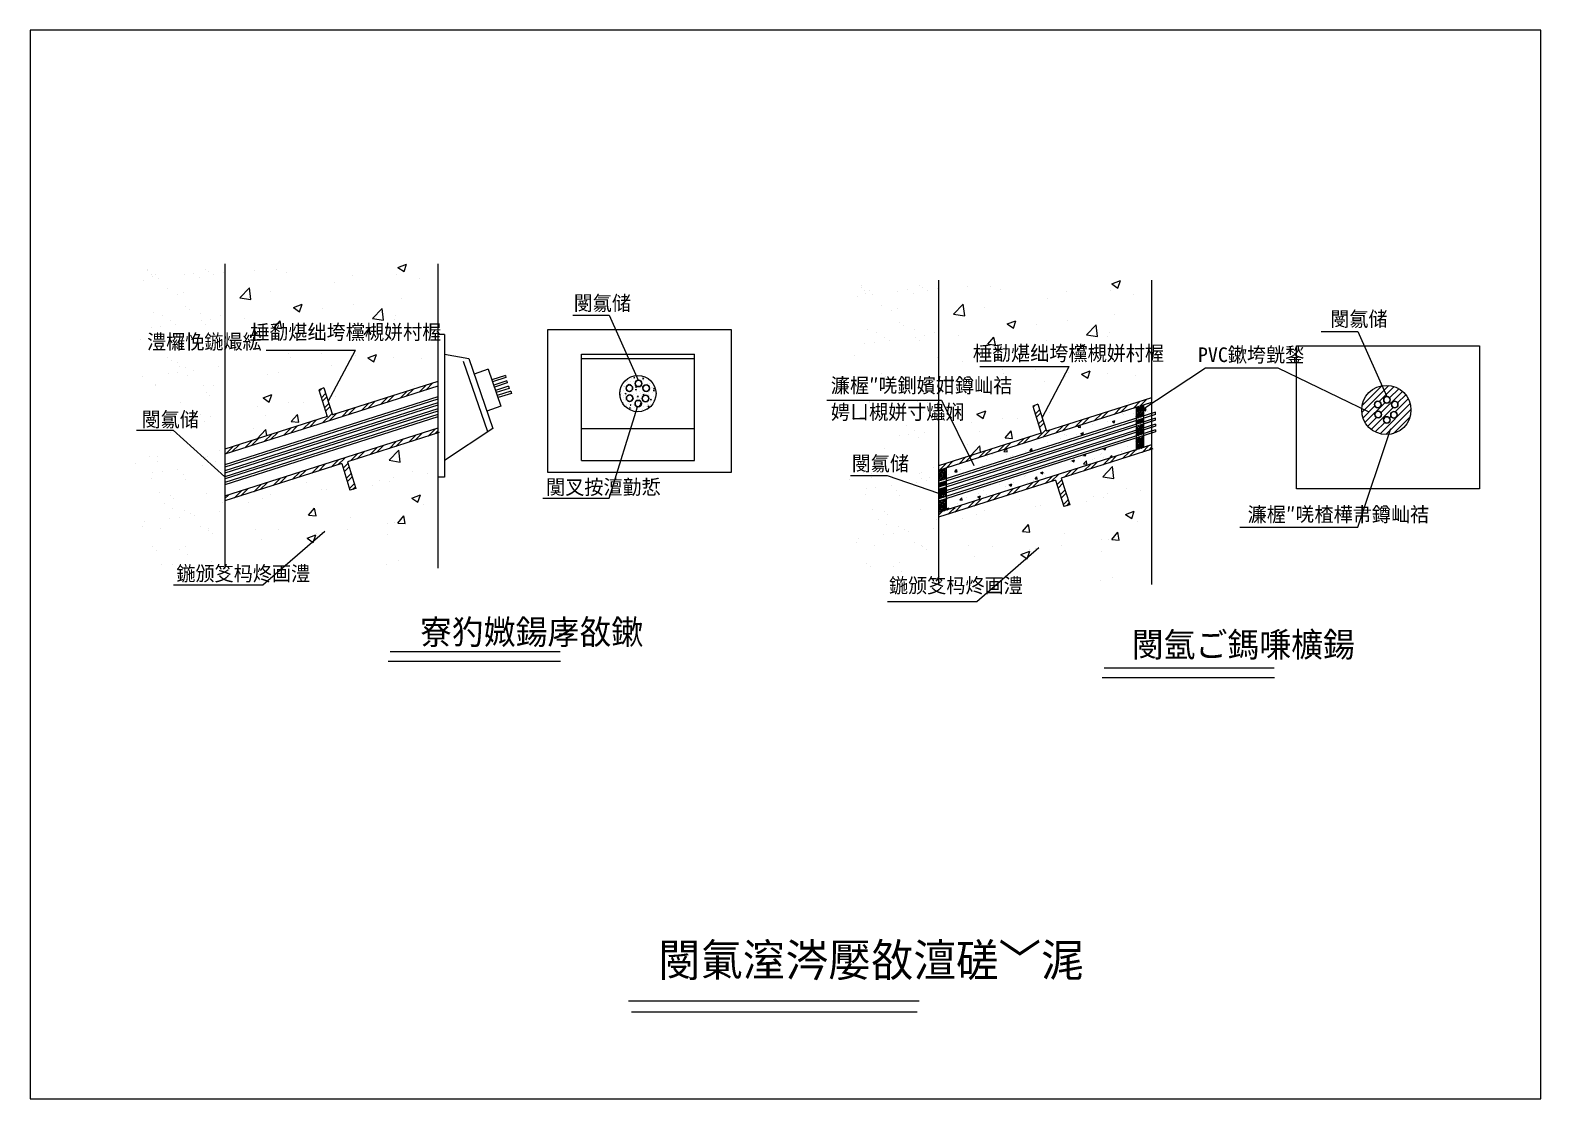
# Model space of a CAD drawing. Header units: metres. Extents: x 0 to 297, y 0 to 210.
import ezdxf

# ---------------------------------------------------------------- set-up
doc = ezdxf.new("R2010")
doc.units = ezdxf.units.M
doc.layers.add(' ', color=7, linetype='Continuous')

msp = doc.modelspace()

# ---------------------------------------------------------------- linework, layer by layer
at = {"layer": ' '}
for p, q in [((38.25, 164.11), (38.25, 104.28)), ((80.13, 164.11), (80.13, 104.28)), ((178.61, 160.89), (178.61, 101.06)), ((220.48, 160.89), (220.48, 101.06)), ((106.66, 153.97), (113.85, 153.97)), ((113.85, 153.97), (119.54, 141.22)), ((81.45, 150.19), (80.13, 150.19)), ((81.45, 150.19), (81.45, 122.17)), ((101.78, 151.2), (137.8, 151.2)), ((101.78, 123.11), (101.78, 151.2)), ((137.8, 151.2), (137.8, 123.11)), ((253.82, 150.76), (261.02, 150.76)), ((261.02, 150.76), (266.71, 138.01)), ((46.37, 147.15), (63.94, 147.15)), ((58.6, 137.05), (63.94, 147.15)), ((81.45, 146.34), (86.22, 145.49)), ((108.36, 125.42), (108.36, 146.34)), ((108.36, 146.34), (130.64, 146.34)), ((130.64, 125.42), (130.64, 146.34)), ((248.95, 119.89), (248.95, 147.98)), ((248.95, 147.98), (284.96, 147.98)), ((284.96, 147.98), (284.96, 119.89)), ((85.14, 144.96), (89.88, 131.16)), ((86.22, 145.49), (90.95, 131.7)), ((90.07, 143.36), (87.28, 142.4)), ((90.07, 143.36), (92.56, 136.1)), ((108.36, 145.49), (130.64, 145.49)), ((186.73, 143.93), (204.29, 143.93)), ((198.95, 133.83), (204.29, 143.93)), ((218.16, 135.11), (231.05, 143.64)), ((231.05, 143.64), (245.28, 143.64)), ((245.28, 143.64), (263.22, 135)), ((80.13, 140.07), (38.25, 126.71)), ((57.75, 139.7), (56.76, 139.34)), ((57.75, 139.7), (59.44, 134.4)), ((80.13, 140.99), (59.44, 134.4)), ((93.44, 142.17), (90.77, 141.32)), ((93.52, 141.75), (90.91, 140.92)), ((93.71, 141.1), (91.13, 140.27)), ((93.79, 140.68), (91.26, 139.88)), ((94.07, 140.03), (91.49, 139.21)), ((94.15, 139.61), (91.63, 138.81)), ((93.44, 142.17), (93.52, 141.75)), ((93.71, 141.1), (93.79, 140.68)), ((94.07, 140.03), (94.15, 139.61)), ((80.13, 137.93), (38.25, 124.57)), ((80.13, 137.48), (38.25, 124.13)), ((80.13, 136.77), (38.25, 123.41)), ((56.76, 139.34), (58.39, 134.06)), ((94.51, 139.04), (91.84, 138.19)), ((94.6, 138.63), (91.98, 137.79)), ((94.51, 139.04), (94.6, 138.63)), ((156.62, 137.29), (179.18, 137.29)), ((220.48, 136.85), (178.61, 123.49)), ((179.18, 137.29), (185.52, 124.47)), ((220.48, 137.78), (199.79, 131.18)), ((80.13, 136.33), (38.25, 122.97)), ((80.13, 134.46), (38.25, 121.1)), ((58.39, 134.06), (38.25, 127.64)), ((80.13, 134.02), (38.25, 120.66)), ((80.13, 135.58), (38.26, 122.23)), ((80.13, 135.14), (38.34, 121.81)), ((92.56, 136.1), (89.77, 135.14)), ((113.85, 118.02), (119.37, 136.01)), ((221.25, 134.95), (178.61, 121.35)), ((221.25, 134.51), (178.61, 120.91)), ((221.25, 133.79), (178.61, 120.19)), ((198.1, 136.48), (197.11, 136.13)), ((197.11, 136.13), (198.74, 130.84)), ((198.1, 136.48), (199.79, 131.18)), ((217.43, 134.72), (218.9, 136.19)), ((217.43, 135.07), (218.47, 136.11)), ((217.43, 135.41), (217.97, 135.95)), ((217.43, 134.37), (218.9, 135.84)), ((217.43, 135.76), (217.46, 135.79)), ((217.43, 135.76), (217.46, 127.49)), ((217.43, 134.03), (218.9, 135.5)), ((217.45, 135.44), (217.43, 135.46)), ((217.43, 133.68), (218.9, 135.15)), ((217.63, 134.92), (217.43, 135.12)), ((217.8, 134.4), (217.43, 134.77)), ((217.45, 134.05), (217.43, 134.08)), ((217.5, 133.66), (217.43, 133.73)), ((217.97, 135.26), (217.54, 135.7)), ((217.97, 133.88), (217.54, 134.31)), ((217.8, 135.78), (217.71, 135.87)), ((218.15, 134.75), (217.71, 135.18)), ((217.76, 133.74), (217.71, 133.79)), ((217.87, 133.78), (218.9, 134.81)), ((218.32, 134.23), (217.89, 134.66)), ((218.32, 135.61), (217.98, 135.95)), ((218.49, 135.09), (218.06, 135.52)), ((218.29, 133.91), (218.06, 134.14)), ((218.66, 134.57), (218.23, 135.01)), ((218.38, 133.94), (218.9, 134.46)), ((218.84, 135.44), (218.41, 135.87)), ((218.81, 134.08), (218.41, 134.49)), ((218.66, 135.96), (218.5, 136.12)), ((218.9, 135.03), (218.58, 135.35)), ((218.9, 134.68), (218.75, 134.83)), ((218.9, 136.07), (218.76, 136.2)), ((218.88, 134.1), (218.9, 134.11)), ((218.9, 133.65), (218.89, 133.66)), ((218.9, 136.25), (218.9, 127.95)), ((221.25, 134.51), (221.25, 134.95)), ((221.25, 133.35), (221.25, 133.79)), ((20.93, 131.39), (28.13, 131.39)), ((28.13, 131.39), (38.26, 122.23)), ((80.13, 131.77), (38.23, 118.41)), ((80.4, 130.93), (62.38, 125.18)), ((90.95, 131.7), (81.45, 125.42)), ((108.36, 131.7), (130.64, 131.7)), ((221.25, 133.35), (178.61, 119.75)), ((221.25, 132.61), (178.61, 119.01)), ((221.25, 131.48), (178.61, 117.88)), ((221.25, 131.04), (178.61, 117.44)), ((198.74, 130.84), (178.61, 124.42)), ((221.25, 132.17), (178.69, 118.6)), ((217.43, 132.64), (218.24, 133.45)), ((217.43, 132.99), (217.73, 133.29)), ((217.45, 132.67), (217.43, 132.7)), ((217.43, 131.61), (218.06, 132.24)), ((217.43, 131.95), (217.55, 132.08)), ((217.8, 131.63), (217.43, 132)), ((217.43, 130.22), (218.9, 131.69)), ((217.43, 130.57), (218.49, 131.63)), ((217.43, 130.91), (217.98, 131.47)), ((217.44, 131.3), (217.43, 131.31)), ((217.43, 131.26), (217.48, 131.31)), ((217.63, 130.77), (217.43, 130.97)), ((217.45, 131.29), (217.44, 131.3)), ((217.48, 131.31), (218.57, 132.4)), ((217.86, 132.61), (217.54, 132.93)), ((217.71, 131.38), (217.54, 131.55)), ((217.8, 133.02), (217.57, 133.24)), ((217.69, 132.56), (218.74, 133.61)), ((217.97, 131.11), (217.71, 131.38)), ((218.15, 130.59), (217.71, 131.03)), ((217.85, 130.3), (218.9, 131.35)), ((218.32, 132.84), (217.89, 133.28)), ((218.23, 131.55), (217.89, 131.89)), ((218.15, 131.98), (217.93, 132.2)), ((217.98, 131.47), (218.9, 132.38)), ((218.12, 132.7), (218.06, 132.76)), ((218.49, 130.94), (218.06, 131.37)), ((218.15, 133.36), (218.1, 133.41)), ((218.2, 132.72), (218.9, 133.42)), ((218.66, 131.81), (218.23, 132.24)), ((218.32, 131.46), (218.23, 131.55)), ((218.56, 130.53), (218.23, 130.85)), ((218.66, 133.19), (218.36, 133.49)), ((218.36, 130.47), (218.9, 131)), ((218.64, 132.87), (218.41, 133.1)), ((218.49, 131.63), (218.41, 131.72)), ((218.49, 132.32), (218.45, 132.36)), ((218.49, 131.63), (218.9, 132.04)), ((218.84, 131.29), (218.49, 131.63)), ((218.9, 130.88), (218.58, 131.2)), ((218.71, 132.89), (218.9, 133.08)), ((218.9, 132.26), (218.71, 132.45)), ((218.9, 133.3), (218.75, 133.45)), ((218.9, 131.92), (218.75, 132.06)), ((218.82, 130.61), (218.75, 130.68)), ((221.25, 132.61), (221.25, 132.17)), ((221.25, 131.48), (221.25, 131.04)), ((261.02, 112.32), (267.5, 131.72)), ((220.48, 128.55), (178.58, 115.19)), ((217.77, 130.28), (217.43, 130.62)), ((217.43, 128.84), (218.73, 130.14)), ((217.43, 129.18), (218.22, 129.98)), ((217.43, 128.49), (218.9, 129.96)), ((217.43, 129.53), (217.72, 129.82)), ((217.43, 128.15), (218.9, 129.62)), ((217.63, 129.38), (217.43, 129.58)), ((217.43, 127.8), (218.9, 129.27)), ((217.8, 128.86), (217.43, 129.24)), ((217.45, 128.52), (217.43, 128.55)), ((217.63, 128), (217.43, 128.2)), ((217.71, 127.57), (217.43, 127.85)), ((217.46, 127.49), (218.9, 128.93)), ((217.97, 128.35), (217.54, 128.78)), ((218.15, 129.21), (217.71, 129.64)), ((218.15, 127.83), (217.71, 128.26)), ((217.97, 129.73), (217.84, 129.86)), ((218.03, 130.36), (217.89, 130.51)), ((218.32, 128.69), (217.89, 129.12)), ((217.97, 127.65), (217.89, 127.74)), ((217.97, 127.65), (218.9, 128.58)), ((218.49, 128.17), (218.06, 128.61)), ((218.49, 129.56), (218.11, 129.94)), ((218.66, 129.04), (218.23, 129.47)), ((218.5, 127.82), (218.23, 128.09)), ((218.84, 128.52), (218.41, 128.95)), ((218.48, 127.82), (218.9, 128.23)), ((218.9, 129.5), (218.58, 129.82)), ((218.9, 128.11), (218.58, 128.43)), ((218.84, 129.9), (218.63, 130.11)), ((218.9, 129.15), (218.75, 129.3)), ((218.76, 127.9), (218.75, 127.91)), ((218.87, 130.63), (218.9, 130.66)), ((61.24, 124.82), (38.25, 117.49)), ((61.24, 124.82), (62.84, 119.62)), ((62.38, 125.18), (64.05, 119.94)), ((108.36, 125.42), (130.64, 125.42)), ((220.75, 127.71), (202.73, 121.96)), ((81.45, 122.17), (80.13, 122.17)), ((137.8, 123.11), (101.78, 123.11)), ((161.29, 122.5), (168.48, 122.5)), ((168.48, 122.5), (178.61, 119.01)), ((178.61, 122.44), (180.08, 123.91)), ((178.61, 122.78), (179.65, 123.83)), ((178.61, 123.13), (179.14, 123.67)), ((178.61, 122.09), (180.08, 123.56)), ((178.61, 123.47), (178.64, 123.5)), ((178.61, 121.74), (180.08, 123.22)), ((178.63, 123.15), (178.61, 123.18)), ((178.61, 121.4), (180.08, 122.87)), ((178.81, 122.64), (178.61, 122.84)), ((178.98, 122.12), (178.61, 122.49)), ((178.63, 121.77), (178.61, 121.8)), ((179.15, 122.98), (178.72, 123.41)), ((179.15, 121.6), (178.72, 122.03)), ((178.98, 123.5), (178.89, 123.59)), ((179.32, 122.46), (178.89, 122.9)), ((179.05, 121.49), (180.08, 122.52)), ((179.5, 121.94), (179.07, 122.38)), ((179.5, 123.33), (179.16, 123.67)), ((179.67, 122.81), (179.24, 123.24)), ((179.47, 121.63), (179.24, 121.86)), ((179.84, 122.29), (179.41, 122.72)), ((179.55, 121.65), (180.08, 122.18)), ((180.02, 123.15), (179.58, 123.59)), ((179.99, 121.79), (179.58, 122.2)), ((179.84, 123.67), (179.68, 123.84)), ((180.08, 122.75), (179.76, 123.07)), ((180.08, 122.4), (179.93, 122.55)), ((180.08, 123.79), (179.94, 123.92)), ((180.06, 121.82), (180.08, 121.83)), ((180.08, 123.96), (180.08, 115.67)), ((202.73, 121.96), (204.41, 116.72)), ((64.05, 119.94), (62.84, 119.62)), ((201.59, 121.6), (178.61, 114.27)), ((178.68, 121.38), (178.61, 121.45)), ((178.61, 120.36), (179.41, 121.17)), ((178.61, 120.71), (178.91, 121.01)), ((178.63, 120.39), (178.61, 120.41)), ((178.61, 119.32), (179.24, 119.96)), ((178.61, 119.67), (178.73, 119.79)), ((178.98, 119.35), (178.61, 119.72)), ((178.61, 117.94), (180.08, 119.41)), ((178.61, 118.28), (179.67, 119.35)), ((178.61, 118.63), (179.16, 119.19)), ((178.62, 119.01), (178.61, 119.03)), ((178.61, 118.98), (178.65, 119.02)), ((178.63, 119), (178.62, 119.01)), ((178.65, 119.02), (179.75, 120.12)), ((179.03, 120.33), (178.72, 120.65)), ((178.88, 119.1), (178.72, 119.26)), ((178.98, 120.73), (178.75, 120.96)), ((178.87, 120.28), (179.92, 121.33)), ((179.15, 118.83), (178.88, 119.1)), ((178.94, 121.46), (178.89, 121.51)), ((179.03, 118.02), (180.08, 119.06)), ((179.5, 120.56), (179.07, 120.99)), ((179.41, 119.27), (179.07, 119.61)), ((179.32, 119.7), (179.11, 119.91)), ((179.16, 119.19), (180.08, 120.1)), ((179.3, 120.42), (179.24, 120.47)), ((179.67, 118.66), (179.24, 119.09)), ((179.32, 121.08), (179.28, 121.13)), ((179.38, 120.44), (180.08, 121.14)), ((179.84, 119.52), (179.41, 119.95)), ((179.5, 119.18), (179.41, 119.27)), ((179.84, 120.91), (179.54, 121.21)), ((179.82, 120.58), (179.58, 120.82)), ((179.67, 119.35), (179.58, 119.44)), ((179.67, 120.04), (179.63, 120.08)), ((179.67, 119.35), (180.08, 119.76)), ((180.02, 119), (179.67, 119.35)), ((180.08, 118.6), (179.76, 118.92)), ((179.89, 120.6), (180.08, 120.79)), ((180.08, 119.98), (179.89, 120.16)), ((180.08, 121.02), (179.93, 121.17)), ((180.08, 119.63), (179.93, 119.78)), ((180.08, 121.36), (180.07, 121.38)), ((201.59, 121.6), (203.2, 116.4)), ((284.96, 119.89), (248.95, 119.89)), ((100.79, 118.02), (113.85, 118.02)), ((178.81, 118.48), (178.61, 118.68)), ((178.95, 117.99), (178.61, 118.34)), ((178.61, 116.56), (179.91, 117.86)), ((178.61, 116.9), (179.4, 117.7)), ((178.61, 116.21), (180.08, 117.68)), ((178.61, 117.25), (178.89, 117.53)), ((178.61, 115.86), (180.08, 117.33)), ((178.81, 117.1), (178.61, 117.3)), ((178.61, 115.52), (180.08, 116.99)), ((178.98, 116.58), (178.61, 116.95)), ((178.63, 116.24), (178.61, 116.26)), ((178.81, 115.72), (178.61, 115.92)), ((178.64, 115.21), (180.08, 116.64)), ((179.15, 116.06), (178.72, 116.5)), ((179.32, 118.31), (178.89, 118.74)), ((179.32, 116.93), (178.89, 117.36)), ((179.32, 115.54), (178.89, 115.98)), ((179.15, 117.45), (179.02, 117.58)), ((179.21, 118.08), (179.07, 118.22)), ((179.5, 116.41), (179.07, 116.84)), ((179.15, 115.37), (180.08, 116.3)), ((179.67, 115.89), (179.24, 116.32)), ((179.67, 117.27), (179.28, 117.66)), ((179.74, 118.24), (179.41, 118.57)), ((179.84, 116.75), (179.41, 117.19)), ((179.54, 118.18), (180.08, 118.72)), ((180.02, 116.24), (179.58, 116.67)), ((179.66, 115.53), (180.08, 115.95)), ((180.08, 117.21), (179.76, 117.53)), ((180.08, 115.83), (179.76, 116.15)), ((180.02, 117.62), (179.81, 117.83)), ((180, 118.33), (179.93, 118.4)), ((180.08, 116.87), (179.93, 117.01)), ((180.05, 118.34), (180.08, 118.37)), ((204.41, 116.72), (203.2, 116.4)), ((178.89, 115.29), (178.61, 115.57)), ((179.15, 115.37), (179.07, 115.46)), ((179.68, 115.54), (179.41, 115.8)), ((179.94, 115.62), (179.93, 115.63)), ((45.74, 100.98), (57.95, 111.58)), ((237.86, 112.32), (261.02, 112.32)), ((186.09, 97.76), (198.3, 108.37)), ((28.17, 100.98), (45.74, 100.98)), ((168.53, 97.76), (186.09, 97.76)), ((70.79, 87.92), (104.22, 87.92)), ((70.38, 86), (104.29, 86)), ((211.14, 84.71), (244.58, 84.71)), ((210.73, 82.78), (244.65, 82.78))]:
    msp.add_line(p, q, dxfattribs=at)
for centre, radius in [((119.47, 138.59), 3.57), ((117.8, 139.65), 0.64), ((119.59, 140.59), 0.64), ((121.11, 139.65), 0.64), ((266.63, 135.37), 4.84), ((117.86, 137.69), 0.64), ((119.55, 136.62), 0.64), ((120.97, 137.62), 0.64), ((264.96, 136.44), 0.64), ((266.75, 137.37), 0.64), ((268.28, 136.44), 0.64), ((265.02, 134.47), 0.64), ((266.72, 133.4), 0.64), ((268.13, 134.4), 0.64)]:
    msp.add_circle(centre, radius, dxfattribs=at)
for centre, start, end in [((117.8, 139.65), 0, 180), ((117.8, 139.65), -180, 0), ((119.59, 140.59), 0, 180), ((119.59, 140.59), -180, 0), ((121.11, 139.65), 0, 180), ((121.11, 139.65), -180, 0), ((117.86, 137.69), 0, 180), ((117.86, 137.69), -180, 0), ((119.55, 136.62), 0, 180), ((119.55, 136.62), -180, 0), ((120.97, 137.62), 0, 180), ((120.97, 137.62), -180, 0), ((264.96, 136.44), 0, 180), ((266.75, 137.37), 0, 180), ((266.75, 137.37), -180, 0), ((268.28, 136.44), 0, 180), ((264.96, 136.44), -180, 0), ((265.02, 134.47), 0, 180), ((265.02, 134.47), -180, 0), ((266.72, 133.4), 0, 180), ((268.13, 134.4), 0, 180), ((268.13, 134.4), -180, 0), ((268.28, 136.44), -180, 0), ((266.72, 133.4), -180, 0)]:
    msp.add_arc(centre, 0.64, start, end, dxfattribs=at)
for p, q in [((297, 210), (0, 210)), ((0, 210), (0, 0)), ((297, 0), (297, 210)), ((72.3, 163.37), (74.01, 164.03)), ((72.3, 163.37), (73.52, 162.55)), ((73.52, 162.55), (74.01, 164.03)), ((22.27, 160.89), (22.27, 160.89)), ((23.04, 163.04), (23.04, 163.04)), ((23.08, 162.69), (23.08, 162.69)), ((23.76, 162.07), (23.76, 162.07)), ((23.95, 161.52), (23.95, 161.52)), ((24.59, 162.06), (24.59, 162.06)), ((25.26, 161.28), (25.26, 161.28)), ((30.24, 161.94), (30.24, 161.94)), ((32.15, 162.19), (32.15, 162.19)), ((33.34, 161.47), (33.34, 161.47)), ((34.47, 163.06), (34.47, 163.06)), ((35.13, 162.58), (35.13, 162.58)), ((36.01, 162.08), (36.01, 162.08)), ((37.98, 162.37), (37.98, 162.37)), ((44.02, 162.77), (44.02, 162.77)), ((48.52, 162.94), (48.52, 162.94)), ((50.4, 162.33), (50.4, 162.33)), ((59.74, 160.44), (59.74, 160.44)), ((63.46, 161.78), (63.46, 161.78)), ((72.09, 162.01), (72.09, 162.01)), ((76.52, 161.22), (76.52, 161.22)), ((212.65, 160.16), (214.37, 160.81)), ((213.87, 159.33), (214.37, 160.81)), ((26.95, 159.15), (26.95, 159.15)), ((28.92, 158.08), (28.92, 158.08)), ((30.16, 158.51), (30.16, 158.51)), ((41.2, 157.4), (43.11, 159.39)), ((43.38, 157.07), (43.11, 159.39)), ((47.18, 158.72), (47.18, 158.72)), ((162.63, 157.67), (162.63, 157.67)), ((163.39, 159.83), (163.39, 159.83)), ((163.44, 159.48), (163.44, 159.48)), ((164.11, 158.86), (164.11, 158.86)), ((164.31, 158.3), (164.31, 158.3)), ((164.94, 158.84), (164.94, 158.84)), ((165.61, 158.07), (165.61, 158.07)), ((170.59, 158.72), (170.59, 158.72)), ((172.5, 158.97), (172.5, 158.97)), ((173.69, 158.26), (173.69, 158.26)), ((174.82, 159.85), (174.82, 159.85)), ((175.49, 159.37), (175.49, 159.37)), ((176.37, 158.86), (176.37, 158.86)), ((178.34, 159.15), (178.34, 159.15)), ((184.37, 159.56), (184.37, 159.56)), ((188.88, 159.72), (188.88, 159.72)), ((190.76, 159.11), (190.76, 159.11)), ((203.82, 158.56), (203.82, 158.56)), ((212.45, 158.79), (212.45, 158.79)), ((212.65, 160.16), (213.87, 159.33)), ((216.87, 158.01), (216.87, 158.01)), ((24.18, 154.45), (24.18, 154.45)), ((30.6, 155.8), (30.6, 155.8)), ((31.28, 155.18), (31.28, 155.18)), ((41.2, 157.4), (43.38, 157.07)), ((51.75, 155.48), (53.46, 156.14)), ((51.75, 155.48), (52.96, 154.66)), ((52.96, 154.66), (53.46, 156.14)), ((57.54, 155.33), (57.54, 155.33)), ((63.66, 156.13), (63.66, 156.13)), ((67.31, 153.35), (69.21, 155.34)), ((69.49, 153.02), (69.21, 155.34)), ((72.93, 157.35), (72.93, 157.35)), ((167.31, 155.93), (167.31, 155.93)), ((169.27, 154.86), (169.27, 154.86)), ((170.51, 155.29), (170.51, 155.29)), ((181.56, 154.19), (183.46, 156.17)), ((183.73, 153.85), (183.46, 156.17)), ((187.53, 155.5), (187.53, 155.5)), ((200.09, 157.23), (200.09, 157.23)), ((23.75, 151.58), (23.75, 151.58)), ((25.66, 151.84), (25.66, 151.84)), ((26, 153.85), (26, 153.85)), ((27.55, 152.87), (27.55, 152.87)), ((28.64, 152.23), (28.64, 152.23)), ((33.57, 154.4), (33.57, 154.4)), ((33.62, 152.88), (33.62, 152.88)), ((34.47, 152.26), (34.47, 152.26)), ((35.53, 153.14), (35.53, 153.14)), ((37.43, 153.88), (37.43, 153.88)), ((42.09, 153.29), (42.09, 153.29)), ((47.95, 151.49), (49.13, 152.89)), ((47.95, 151.49), (49.41, 151.36)), ((49.41, 151.36), (49.13, 152.9)), ((59.44, 152.3), (59.44, 152.3)), ((67.31, 153.36), (69.49, 153.02)), ((71.54, 153.08), (71.54, 153.08)), ((71.79, 153.87), (71.79, 153.87)), ((170.96, 152.59), (170.96, 152.59)), ((171.63, 151.97), (171.63, 151.97)), ((181.56, 154.19), (183.73, 153.85)), ((192.1, 152.27), (193.81, 152.92)), ((192.1, 152.27), (193.32, 151.44)), ((193.32, 151.44), (193.81, 152.92)), ((197.89, 152.11), (197.89, 152.11)), ((204.01, 152.92), (204.01, 152.92)), ((207.66, 150.14), (209.57, 152.12)), ((209.84, 149.8), (209.57, 152.12)), ((213.28, 154.14), (213.28, 154.14)), ((21.69, 149.3), (21.69, 149.3)), ((38.12, 148.91), (38.12, 148.91)), ((45.64, 149.83), (45.64, 149.83)), ((46.88, 150.58), (46.88, 150.58)), ((57.28, 150.63), (57.28, 150.63)), ((58.7, 149.28), (58.7, 149.28)), ((65.64, 150.13), (66.67, 151.36)), ((66.9, 150.13), (66.68, 151.36)), ((164.54, 151.23), (164.54, 151.23)), ((166.01, 148.62), (166.01, 148.62)), ((166.36, 150.64), (166.36, 150.64)), ((167.9, 149.65), (167.9, 149.65)), ((168.99, 149.01), (168.99, 149.01)), ((173.92, 151.19), (173.92, 151.19)), ((173.98, 149.67), (173.98, 149.67)), ((174.83, 149.04), (174.83, 149.04)), ((175.89, 149.92), (175.89, 149.92)), ((177.78, 150.66), (177.78, 150.66)), ((182.44, 150.08), (182.44, 150.08)), ((188.3, 148.27), (189.48, 149.68)), ((189.77, 148.15), (189.48, 149.68)), ((199.79, 149.08), (199.79, 149.08)), ((207.66, 150.14), (209.84, 149.8)), ((211.9, 149.86), (211.9, 149.86)), ((212.15, 150.65), (212.15, 150.65)), ((27.09, 145.69), (27.09, 145.69)), ((43.01, 148.18), (43.01, 148.18)), ((50.8, 146.54), (50.8, 146.54)), ((51.1, 145.68), (51.1, 145.68)), ((57.23, 146.49), (57.23, 146.49)), ((63.86, 145.99), (63.86, 145.99)), ((66.35, 145.63), (68.06, 146.29)), ((66.35, 145.63), (67.57, 144.81)), ((67.57, 144.81), (68.06, 146.29)), ((71.5, 145.72), (71.5, 145.72)), ((162.05, 146.08), (162.05, 146.08)), ((164.1, 148.37), (164.1, 148.37)), ((178.48, 145.69), (178.48, 145.69)), ((185.99, 146.61), (185.99, 146.61)), ((187.23, 147.36), (187.23, 147.36)), ((188.3, 148.27), (189.77, 148.14)), ((197.63, 147.41), (197.63, 147.41)), ((199.05, 146.06), (199.05, 146.06)), ((205.99, 146.91), (207.03, 148.14)), ((207.26, 146.91), (207.03, 148.14)), ((27.77, 145.07), (27.77, 145.07)), ((28.97, 144.67), (28.97, 144.67)), ((29.04, 142.78), (29.04, 142.78)), ((29.38, 143.94), (29.38, 143.94)), ((30.51, 143.68), (30.51, 143.68)), ((32.02, 143.17), (32.02, 143.17)), ((37.01, 143.83), (37.01, 143.83)), ((48.87, 142.81), (48.87, 142.81)), ((59.14, 144.16), (59.14, 144.16)), ((63.14, 145.26), (63.14, 145.26)), ((76.91, 145.44), (76.91, 145.44)), ((183.36, 144.96), (183.36, 144.96)), ((191.15, 143.33), (191.15, 143.33)), ((197.58, 143.27), (197.58, 143.27)), ((204.21, 142.77), (204.21, 142.77)), ((206.7, 142.42), (208.41, 143.07)), ((207.92, 141.6), (208.41, 143.07)), ((22.15, 141.87), (22.15, 141.87)), ((24.65, 140.31), (24.65, 140.31)), ((24.66, 140.11), (24.66, 140.11)), ((27.13, 142.53), (27.13, 142.53)), ((30.96, 142.15), (30.96, 142.15)), ((34.03, 140.26), (34.03, 140.26)), ((36.08, 140.13), (36.08, 140.13)), ((46.58, 142.43), (46.58, 142.43)), ((75.5, 140.09), (75.5, 140.09)), ((76.55, 138.93), (77.91, 140.29)), ((77.82, 139.33), (79.18, 140.69)), ((116.74, 139.91), (116.74, 139.91)), ((116.76, 139.91), (116.76, 139.91)), ((116.78, 140.73), (116.78, 140.73)), ((116.9, 140.08), (116.9, 140.08)), ((117.26, 140.75), (117.26, 140.75)), ((117.38, 140.87), (117.38, 140.87)), ((117.58, 140.35), (117.75, 140.42)), ((117.58, 140.35), (117.68, 140.28)), ((117.69, 140.35), (117.69, 140.35)), ((117.7, 140.28), (117.75, 140.42)), ((117.75, 140.29), (117.93, 140.47)), ((117.95, 140.27), (117.93, 140.47)), ((118.02, 141.84), (118.02, 141.84)), ((118.06, 140.91), (118.06, 140.91)), ((118.09, 141.73), (118.09, 141.73)), ((118.16, 141.6), (118.16, 141.6)), ((118.28, 140.11), (118.28, 140.11)), ((118.69, 141.68), (118.81, 141.82)), ((118.69, 141.68), (118.84, 141.66)), ((118.69, 140.99), (118.69, 140.99)), ((118.84, 141.67), (118.81, 141.82)), ((118.89, 140.19), (118.89, 140.19)), ((118.92, 141.08), (118.92, 141.08)), ((118.99, 140.3), (118.99, 140.3)), ((119.03, 139.84), (119.15, 139.98)), ((119.03, 139.84), (119.18, 139.82)), ((119.18, 139.83), (119.15, 139.98)), ((119.18, 142.09), (119.18, 142.09)), ((119.34, 141.9), (119.34, 141.9)), ((119.47, 141.55), (119.47, 141.55)), ((119.57, 142.04), (119.57, 142.04)), ((119.78, 141.2), (119.8, 141.21)), ((119.8, 141.19), (119.8, 141.21)), ((120.01, 139.78), (120.01, 139.78)), ((120.11, 141.24), (120.11, 141.24)), ((120.3, 140.24), (120.3, 140.24)), ((120.35, 139.87), (120.54, 140.07)), ((120.35, 139.87), (120.51, 139.85)), ((120.45, 141.52), (120.57, 141.66)), ((120.45, 141.52), (120.59, 141.51)), ((120.46, 141.28), (120.46, 141.28)), ((120.52, 140.43), (120.52, 140.43)), ((120.55, 139.95), (120.54, 140.07)), ((120.55, 141.24), (120.55, 141.24)), ((120.59, 141.51), (120.57, 141.67)), ((120.78, 141.49), (120.78, 141.49)), ((121.36, 140.52), (121.36, 140.52)), ((121.54, 141.48), (121.54, 141.48)), ((121.61, 140.19), (121.61, 140.19)), ((121.76, 139.8), (121.76, 139.8)), ((121.79, 140.61), (121.79, 140.61)), ((121.98, 140.6), (121.98, 140.6)), ((122.12, 139.86), (122.12, 139.86)), ((122.26, 139.75), (122.26, 139.75)), ((122.54, 139.53), (122.66, 139.67)), ((122.69, 139.52), (122.66, 139.67)), ((167.45, 142.47), (167.45, 142.47)), ((168.12, 141.85), (168.12, 141.85)), ((169.32, 141.45), (169.32, 141.45)), ((169.73, 140.72), (169.73, 140.72)), ((170.87, 140.46), (170.87, 140.46)), ((172.38, 139.96), (172.38, 139.96)), ((177.36, 140.61), (177.36, 140.61)), ((189.23, 139.59), (189.23, 139.59)), ((191.46, 142.46), (191.46, 142.46)), ((199.49, 140.94), (199.49, 140.94)), ((203.49, 142.04), (203.49, 142.04)), ((206.7, 142.42), (207.92, 141.6)), ((211.85, 142.51), (211.85, 142.51)), ((217.27, 142.22), (217.27, 142.22)), ((261.82, 134.9), (267.1, 140.19)), ((261.88, 136.26), (265.75, 140.13)), ((265.23, 137.02), (268.17, 139.96)), ((29.61, 136.87), (29.61, 136.87)), ((34.61, 138.8), (34.61, 138.8)), ((35.29, 138.18), (35.29, 138.18)), ((45.79, 137.74), (47.51, 138.4)), ((45.79, 137.74), (47.01, 136.92)), ((47.01, 136.92), (47.51, 138.4)), ((50.79, 136.84), (50.79, 136.84)), ((53.83, 136.84), (53.83, 136.84)), ((56.83, 139.1), (57.25, 139.52)), ((57.24, 137.78), (58.09, 138.63)), ((57.45, 137.12), (58.3, 137.97)), ((57.85, 135.8), (58.72, 136.66)), ((60.06, 138.06), (60.06, 138.06)), ((65.12, 135.28), (66.48, 136.64)), ((66.39, 135.69), (67.75, 137.05)), ((68.93, 136.5), (70.29, 137.86)), ((70.2, 136.9), (71.56, 138.26)), ((72.74, 137.71), (74.1, 139.07)), ((74.01, 138.12), (75.37, 139.48)), ((115.9, 138.35), (115.98, 138.44)), ((115.91, 138.3), (116.01, 138.29)), ((116.01, 138.29), (115.98, 138.45)), ((116.09, 138.94), (116.09, 138.94)), ((116.32, 138.51), (116.32, 138.51)), ((116.35, 137.22), (116.35, 137.22)), ((116.39, 136.8), (116.56, 136.87)), ((116.39, 136.8), (116.51, 136.72)), ((116.51, 136.72), (116.56, 136.87)), ((116.64, 136.66), (116.64, 136.66)), ((116.67, 137.47), (116.67, 137.47)), ((116.7, 138.29), (116.7, 138.29)), ((116.72, 137.86), (116.72, 137.86)), ((116.73, 139.1), (116.73, 139.1)), ((116.96, 137.3), (116.96, 137.3)), ((116.98, 138.58), (117.15, 138.64)), ((116.98, 138.58), (117.1, 138.5)), ((116.99, 138.18), (116.99, 138.18)), ((117.1, 138.5), (117.15, 138.64)), ((117.16, 139.29), (117.16, 139.29)), ((117.2, 139.11), (117.2, 139.11)), ((117.74, 138.75), (117.74, 138.75)), ((117.91, 136.84), (117.91, 136.84)), ((117.97, 138.47), (117.97, 138.47)), ((118.48, 137.56), (118.56, 137.51)), ((118.49, 137.61), (118.61, 137.66)), ((118.51, 139.05), (118.51, 139.05)), ((118.53, 138.38), (118.53, 138.38)), ((118.55, 137.47), (118.55, 137.47)), ((118.56, 137.51), (118.61, 137.66)), ((118.58, 139.53), (118.58, 139.53)), ((118.68, 137.9), (118.68, 137.9)), ((118.79, 136.66), (118.79, 136.66)), ((119.04, 139.37), (119.21, 139.43)), ((119.04, 139.37), (119.16, 139.28)), ((119.16, 139.28), (119.21, 139.43)), ((119.16, 137.01), (119.16, 137.01)), ((119.17, 139), (119.17, 139)), ((119.18, 139.35), (119.18, 139.35)), ((119.19, 137.83), (119.19, 137.83)), ((119.22, 138.64), (119.22, 138.64)), ((119.25, 139.46), (119.25, 139.46)), ((119.34, 137.75), (119.34, 137.75)), ((119.37, 138), (119.49, 138.14)), ((119.37, 138), (119.52, 137.98)), ((119.4, 136.74), (119.4, 136.74)), ((119.43, 137.62), (119.43, 137.62)), ((119.52, 137.99), (119.49, 138.14)), ((119.81, 139), (119.81, 139)), ((119.85, 137.42), (119.85, 137.42)), ((119.9, 136.61), (120.07, 136.67)), ((120, 136.68), (120, 136.68)), ((120.02, 136.53), (120.07, 136.67)), ((120.05, 137.7), (120.05, 137.7)), ((120.08, 138.59), (120.08, 138.59)), ((120.11, 138.14), (120.11, 138.14)), ((120.33, 136.86), (120.33, 136.86)), ((120.4, 137.17), (120.4, 137.17)), ((120.43, 137.98), (120.43, 137.98)), ((120.46, 138.8), (120.46, 138.8)), ((120.5, 138.38), (120.67, 138.45)), ((120.5, 138.38), (120.62, 138.3)), ((120.6, 139.24), (120.6, 139.24)), ((120.62, 138.3), (120.67, 138.45)), ((120.69, 138.67), (120.69, 138.67)), ((121.12, 138.94), (121.12, 138.94)), ((121.43, 136.93), (121.43, 136.93)), ((121.53, 138.39), (121.53, 138.39)), ((121.62, 138.79), (121.62, 138.79)), ((121.67, 137.35), (121.67, 137.35)), ((121.7, 138.17), (121.7, 138.17)), ((121.73, 138.98), (121.73, 138.98)), ((121.87, 137.06), (121.87, 137.06)), ((121.95, 137.64), (121.95, 137.64)), ((121.96, 137.4), (122.13, 137.46)), ((121.96, 137.4), (122.08, 137.31)), ((122.02, 139.49), (122.02, 139.49)), ((122.08, 137.31), (122.13, 137.46)), ((122.42, 138.89), (122.42, 138.89)), ((122.46, 137.31), (122.46, 137.31)), ((122.49, 137.14), (122.49, 137.14)), ((122.52, 138.03), (122.52, 138.03)), ((122.54, 139.53), (122.69, 139.52)), ((122.55, 139.17), (122.72, 139.24)), ((122.55, 139.17), (122.67, 139.09)), ((122.67, 139.09), (122.72, 139.24)), ((122.88, 137.69), (122.94, 137.76)), ((122.88, 137.69), (122.92, 137.69)), ((122.95, 138.34), (122.95, 138.34)), ((122.96, 138.63), (122.96, 138.63)), ((122.98, 139.15), (122.98, 139.15)), ((162.5, 138.66), (162.5, 138.66)), ((165, 137.09), (165, 137.09)), ((165.01, 136.89), (165.01, 136.89)), ((167.48, 139.31), (167.48, 139.31)), ((169.39, 139.56), (169.39, 139.56)), ((171.32, 138.93), (171.32, 138.93)), ((174.39, 137.05), (174.39, 137.05)), ((176.44, 136.91), (176.44, 136.91)), ((186.93, 139.22), (186.93, 139.22)), ((215.86, 136.87), (215.86, 136.87)), ((216.9, 135.71), (218.26, 137.07)), ((218.17, 136.11), (219.53, 137.47)), ((262.45, 132.94), (266.37, 136.86)), ((265.58, 134.78), (269.82, 139.01)), ((267.26, 137.75), (269.06, 139.55)), ((268.39, 134.99), (270.95, 137.55)), ((268.84, 136.74), (270.45, 138.34)), ((31.93, 135.48), (31.93, 135.48)), ((32.42, 133.73), (32.42, 133.73)), ((33.48, 134.49), (33.48, 134.49)), ((35.41, 134.12), (35.41, 134.12)), ((44.67, 136.03), (44.67, 136.03)), ((46.28, 134.29), (46.28, 134.29)), ((51.34, 133.09), (52.52, 134.49)), ((52.81, 132.96), (52.52, 134.5)), ((57.5, 132.85), (59.35, 134.7)), ((58.06, 135.14), (58.93, 136.01)), ((58.21, 134.25), (58.21, 134.25)), ((58.77, 133.26), (60.13, 134.62)), ((61.31, 134.07), (62.67, 135.43)), ((62.58, 134.47), (63.94, 135.83)), ((117.15, 136.19), (117.15, 136.19)), ((117.25, 136.45), (117.25, 136.45)), ((117.54, 136.56), (117.54, 136.56)), ((117.74, 135.65), (117.74, 135.65)), ((117.85, 135.82), (118.02, 135.88)), ((117.85, 135.82), (117.97, 135.74)), ((117.88, 136.03), (117.88, 136.03)), ((117.96, 136.31), (118.07, 136.45)), ((117.96, 136.31), (118.1, 136.3)), ((117.97, 135.74), (118.02, 135.88)), ((118.1, 136.3), (118.07, 136.45)), ((118.15, 135.69), (118.15, 135.69)), ((118.37, 135.25), (118.37, 135.25)), ((118.58, 136.44), (118.58, 136.44)), ((118.76, 135.77), (118.76, 135.77)), ((118.85, 136.5), (118.85, 136.5)), ((119.1, 135.38), (119.1, 135.38)), ((119.13, 136.2), (119.13, 136.2)), ((119.16, 135.9), (119.16, 135.9)), ((119.68, 135.2), (119.68, 135.2)), ((119.69, 135.89), (119.69, 135.89)), ((119.71, 136.16), (119.83, 136.3)), ((119.71, 136.16), (119.86, 136.14)), ((119.86, 136.15), (119.83, 136.3)), ((119.9, 136.61), (120.02, 136.53)), ((120.16, 136.45), (120.16, 136.45)), ((120.34, 135.54), (120.34, 135.54)), ((120.37, 136.35), (120.37, 136.35)), ((120.59, 136.14), (120.59, 136.14)), ((121.23, 136.1), (121.23, 136.1)), ((121.36, 135.62), (121.53, 135.69)), ((121.36, 135.62), (121.41, 135.59)), ((121.46, 136.39), (121.46, 136.39)), ((121.47, 136), (121.58, 136.14)), ((121.47, 136), (121.61, 135.99)), ((121.53, 135.67), (121.53, 135.69)), ((121.61, 135.99), (121.58, 136.15)), ((121.64, 136.54), (121.64, 136.54)), ((121.84, 136.18), (121.84, 136.18)), ((122.02, 136.39), (122.02, 136.39)), ((169.96, 133.65), (169.96, 133.65)), ((174.97, 135.58), (174.97, 135.58)), ((175.64, 134.96), (175.64, 134.96)), ((186.15, 134.53), (187.86, 135.18)), ((186.15, 134.53), (187.37, 133.71)), ((187.37, 133.71), (187.86, 135.18)), ((197.19, 135.89), (197.6, 136.3)), ((197.6, 134.56), (198.44, 135.41)), ((197.8, 133.9), (198.65, 134.76)), ((200.41, 134.84), (200.41, 134.84)), ((206.74, 132.47), (208.11, 133.83)), ((209.28, 133.28), (210.65, 134.64)), ((210.55, 133.68), (211.92, 135.04)), ((213.09, 134.49), (214.45, 135.85)), ((214.36, 134.9), (215.72, 136.26)), ((214.74, 134.62), (214.74, 134.62)), ((215.02, 134.51), (215.02, 134.51)), ((216.86, 134.76), (216.86, 134.76)), ((217.49, 134.01), (217.49, 134.01)), ((218.45, 135.09), (218.45, 135.09)), ((218.67, 135.76), (218.67, 135.76)), ((218.92, 135.46), (219.44, 135.65)), ((218.92, 135.46), (219.29, 135.21)), ((219.29, 135.21), (219.44, 135.65)), ((219.64, 135.12), (219.64, 135.12)), ((262.05, 133.83), (264.38, 136.17)), ((263, 132.19), (264.72, 133.91)), ((263.66, 131.56), (267.98, 135.87)), ((265.4, 130.7), (271.31, 136.61)), ((266.54, 130.54), (271.47, 135.47)), ((267.21, 133.81), (267.55, 134.14)), ((268.04, 130.75), (271.26, 133.96)), ((27.62, 130.92), (27.62, 130.92)), ((30.51, 133.47), (30.51, 133.47)), ((34.26, 133.19), (34.26, 133.19)), ((43.95, 131.8), (43.95, 131.8)), ((44.57, 129.65), (46.35, 131.51)), ((46.5, 130.27), (46.35, 131.51)), ((47.34, 129.61), (48.7, 130.97)), ((49.88, 130.42), (51.24, 131.78)), ((51.15, 130.83), (52.51, 132.19)), ((51.34, 133.09), (52.81, 132.96)), ((53.69, 131.64), (55.05, 133)), ((54.96, 132.04), (56.32, 133.4)), ((75.7, 129.43), (77.06, 130.79)), ((78.24, 130.24), (79.6, 131.6)), ((79.51, 130.64), (80.13, 131.26)), ((172.28, 132.26), (172.28, 132.26)), ((173.83, 131.28), (173.83, 131.28)), ((175.76, 130.9), (175.76, 130.9)), ((185.02, 132.81), (185.02, 132.81)), ((186.64, 131.07), (186.64, 131.07)), ((191.14, 133.62), (191.14, 133.62)), ((191.7, 129.87), (192.88, 131.28)), ((193.16, 129.75), (192.88, 131.28)), ((194.18, 133.62), (194.18, 133.62)), ((197.85, 129.63), (199.7, 131.48)), ((198.21, 132.58), (199.07, 133.45)), ((198.41, 131.92), (199.28, 132.79)), ((198.57, 131.03), (198.57, 131.03)), ((199.12, 130.04), (200.49, 131.4)), ((201.66, 130.85), (203.03, 132.21)), ((202.93, 131.25), (204.3, 132.62)), ((205.47, 132.06), (206.84, 133.42)), ((206.06, 131.96), (206.39, 132.36)), ((206.06, 131.96), (206.5, 131.92)), ((206.5, 131.92), (206.42, 132.36)), ((206.59, 130.72), (207.1, 130.92)), ((206.59, 130.72), (206.95, 130.48)), ((206.95, 130.48), (207.1, 130.92)), ((207.07, 131.11), (207.07, 131.11)), ((208.45, 131.01), (208.45, 131.01)), ((208.93, 132.54), (208.93, 132.54)), ((210.89, 131.66), (210.89, 131.66)), ((211.65, 131.89), (211.68, 131.92)), ((211.68, 131.9), (211.68, 131.92)), ((211.75, 133.18), (211.75, 133.18)), ((212.76, 133.09), (213.27, 133.29)), ((212.76, 133.09), (213.12, 132.84)), ((213.12, 132.84), (213.27, 133.29)), ((213.21, 133.27), (213.21, 133.27)), ((264.46, 131.06), (266.31, 132.91)), ((29.84, 129.8), (29.84, 129.8)), ((31.11, 128.69), (31.11, 128.69)), ((31.78, 128.07), (31.78, 128.07)), ((38.45, 126.78), (39.82, 128.14)), ((39.72, 127.18), (41.08, 128.54)), ((41.08, 128.54), (41.09, 128.54)), ((42.26, 127.99), (43.63, 129.35)), ((43.53, 128.4), (44.9, 129.76)), ((46.07, 129.21), (47.43, 130.57)), ((66.81, 126.59), (68.17, 127.96)), ((68.08, 127), (69.44, 128.36)), ((70.62, 127.81), (71.98, 129.17)), ((71.89, 128.21), (73.25, 129.58)), ((74.43, 129.02), (75.79, 130.39)), ((170.87, 130.26), (170.87, 130.26)), ((172.78, 130.51), (172.78, 130.51)), ((174.62, 129.98), (174.62, 129.98)), ((184.3, 128.58), (184.3, 128.58)), ((184.92, 126.44), (186.7, 128.29)), ((186.85, 127.05), (186.7, 128.29)), ((187.7, 126.39), (189.06, 127.76)), ((190.24, 127.2), (191.6, 128.57)), ((191.43, 127.22), (191.93, 127.74)), ((191.51, 127.61), (192.87, 128.97)), ((191.7, 129.87), (193.16, 129.74)), ((192.08, 127.12), (192, 127.77)), ((194.05, 128.42), (195.41, 129.78)), ((195.32, 128.82), (196.68, 130.19)), ((196.55, 127.36), (196.9, 127.78)), ((196.99, 127.32), (196.9, 127.78)), ((199.2, 129.79), (199.2, 129.79)), ((199.6, 130.12), (199.6, 130.12)), ((200.11, 128.94), (200.11, 128.94)), ((200.42, 128.36), (200.94, 128.55)), ((200.42, 128.36), (200.47, 128.32)), ((200.91, 128.46), (200.94, 128.55)), ((202.48, 129.76), (202.48, 129.76)), ((203.37, 130.64), (203.37, 130.64)), ((203.84, 130.4), (203.84, 130.4)), ((205.67, 130.64), (205.67, 130.64)), ((210.97, 127.77), (211.33, 127.52)), ((211.33, 127.52), (211.47, 127.92)), ((215.78, 128.28), (215.78, 128.28)), ((217.18, 129.63), (217.18, 129.63)), ((218.15, 129.1), (218.15, 129.1)), ((218.6, 127.02), (219.96, 128.38)), ((219.86, 127.43), (220.48, 128.05)), ((220.41, 129.94), (220.41, 129.94)), ((20.75, 124.85), (20.75, 124.85)), ((23.47, 126.27), (23.47, 126.27)), ((25.01, 125.28), (25.01, 125.28)), ((25.11, 126.17), (25.11, 126.17)), ((34.5, 126.12), (34.5, 126.12)), ((34.89, 126.29), (34.89, 126.29)), ((34.97, 125.14), (34.97, 125.14)), ((36.44, 125.3), (36.44, 125.3)), ((37.27, 127.32), (37.28, 127.33)), ((59.19, 124.16), (60.56, 125.53)), ((60.46, 124.57), (61.83, 125.93)), ((61.52, 123.9), (62.48, 124.86)), ((63, 125.38), (64.37, 126.74)), ((64.27, 125.78), (65.64, 127.15)), ((70.55, 125.48), (72.46, 127.46)), ((70.55, 125.48), (72.73, 125.14)), ((72.73, 125.14), (72.46, 127.46)), ((167.97, 127.71), (167.97, 127.71)), ((170.19, 126.58), (170.19, 126.58)), ((171.46, 125.47), (171.46, 125.47)), ((172.14, 124.85), (172.14, 124.85)), ((178.81, 123.56), (180.17, 124.92)), ((180.08, 123.96), (181.43, 125.32)), ((181.43, 125.32), (181.44, 125.33)), ((182.62, 124.77), (183.98, 126.14)), ((183.89, 125.18), (185.25, 126.54)), ((185.24, 125.31), (185.24, 125.31)), ((186.43, 125.99), (187.79, 127.35)), ((188.02, 125.68), (188.02, 125.68)), ((188.22, 126.14), (188.22, 126.14)), ((189.27, 126.53), (189.27, 126.53)), ((191.43, 127.22), (192.08, 127.12)), ((191.99, 126.66), (191.99, 126.66)), ((192.66, 126.29), (192.66, 126.29)), ((193.19, 126.36), (193.19, 126.36)), ((194.49, 126.53), (194.49, 126.53)), ((195.7, 127.13), (195.7, 127.13)), ((196.55, 127.36), (196.99, 127.32)), ((204.59, 125.22), (204.59, 125.22)), ((204.8, 125.4), (205.32, 125.6)), ((204.8, 125.4), (205.17, 125.16)), ((205.17, 125.15), (205.32, 125.6)), ((206.1, 125.81), (206.1, 125.81)), ((206.9, 126.22), (206.9, 126.22)), ((207.08, 126.44), (207.17, 126.55)), ((207.08, 126.44), (207.52, 126.4)), ((207.09, 124.79), (207.66, 125.38)), ((207.09, 124.79), (207.74, 124.69)), ((207.52, 126.4), (207.47, 126.65)), ((207.74, 124.69), (207.66, 125.39)), ((208.44, 123.78), (209.8, 125.14)), ((208.86, 125.7), (208.86, 125.7)), ((209.23, 125.83), (209.23, 125.83)), ((210.38, 126.55), (210.38, 126.55)), ((210.71, 126.77), (210.71, 126.77)), ((210.98, 124.59), (212.34, 125.95)), ((211.06, 126.07), (211.06, 126.07)), ((212.25, 125), (213.61, 126.36)), ((212.34, 125.98), (212.69, 126.4)), ((212.34, 125.98), (212.4, 125.97)), ((212.75, 126.09), (212.69, 126.4)), ((213.84, 126.44), (213.84, 126.44)), ((214.47, 127.29), (214.47, 127.29)), ((214.66, 127.28), (214.66, 127.28)), ((214.79, 125.81), (216.15, 127.17)), ((216.06, 126.21), (217.42, 127.57)), ((23.94, 121.92), (23.94, 121.92)), ((24.02, 123.12), (24.02, 123.12)), ((25.93, 123.37), (25.93, 123.37)), ((28.91, 123.76), (28.91, 123.76)), ((30.07, 122.73), (30.07, 122.73)), ((33.9, 124.42), (33.9, 124.42)), ((35.81, 124.67), (35.81, 124.67)), ((47.77, 120.52), (49.13, 121.88)), ((49.04, 120.93), (50.4, 122.29)), ((51.58, 121.74), (52.94, 123.1)), ((52.84, 122.14), (54.21, 123.5)), ((55.38, 122.95), (56.75, 124.31)), ((56.65, 123.36), (58.02, 124.72)), ((61.73, 123.24), (62.69, 124.2)), ((62.13, 121.92), (63.11, 122.89)), ((62.34, 121.25), (63.32, 122.24)), ((71.47, 122.1), (71.47, 122.1)), ((75.18, 123.24), (75.18, 123.24)), ((78.02, 122.82), (78.02, 122.82)), ((163.82, 123.05), (163.82, 123.05)), ((165.37, 122.07), (165.37, 122.07)), ((165.46, 122.95), (165.46, 122.95)), ((174.85, 122.91), (174.85, 122.91)), ((175.25, 123.07), (175.25, 123.07)), ((175.33, 121.92), (175.33, 121.92)), ((176.79, 122.09), (176.79, 122.09)), ((177.63, 124.11), (177.63, 124.11)), ((178.66, 123.02), (178.66, 123.02)), ((180.01, 123.11), (180.01, 123.11)), ((180.62, 122.68), (180.62, 122.68)), ((181.78, 123.22), (182.13, 123.64)), ((181.78, 123.22), (182.22, 123.18)), ((182.22, 123.18), (182.13, 123.64)), ((182.94, 123.75), (182.94, 123.75)), ((187.22, 124.49), (187.22, 124.49)), ((195.52, 122.24), (195.52, 122.24)), ((195.68, 122.45), (195.68, 122.45)), ((197.57, 121.84), (197.92, 122.26)), ((197.57, 121.84), (198.01, 121.8)), ((198.01, 121.8), (197.92, 122.26)), ((198.64, 123.03), (199.15, 123.23)), ((198.64, 123.03), (199, 122.79)), ((199, 122.79), (199.15, 123.23)), ((199.33, 122.79), (199.33, 122.79)), ((199.55, 120.95), (200.91, 122.31)), ((199.59, 122.28), (199.59, 122.28)), ((200.82, 121.35), (202.18, 122.71)), ((203.1, 123.31), (203.1, 123.31)), ((203.36, 122.16), (204.72, 123.52)), ((204.63, 122.57), (205.99, 123.93)), ((207.17, 123.38), (208.53, 124.74)), ((210.91, 122.26), (212.81, 124.25)), ((210.91, 122.26), (213.08, 121.92)), ((213.08, 121.92), (212.81, 124.25)), ((25.34, 119.1), (25.34, 119.1)), ((30.58, 121.73), (30.58, 121.73)), ((34.73, 119.05), (34.73, 119.05)), ((40.15, 118.09), (41.08, 119.02)), ((41.08, 119.02), (41.51, 119.45)), ((41.42, 118.5), (42.78, 119.86)), ((43.96, 119.31), (45.32, 120.67)), ((45.23, 119.71), (46.59, 121.07)), ((54.23, 121.06), (54.23, 121.06)), ((57.2, 119.65), (57.2, 119.65)), ((58.25, 119.73), (58.25, 119.73)), ((62.75, 119.93), (63.74, 120.92)), ((63.46, 119.78), (63.95, 120.27)), ((67.28, 120.5), (67.28, 120.5)), ((68.76, 121.6), (68.76, 121.6)), ((70.6, 121.29), (70.6, 121.29)), ((161.1, 121.63), (161.1, 121.63)), ((164.37, 119.9), (164.37, 119.9)), ((166.28, 120.15), (166.28, 120.15)), ((169.27, 120.55), (169.27, 120.55)), ((170.42, 119.51), (170.42, 119.51)), ((174.25, 121.2), (174.25, 121.2)), ((176.16, 121.45), (176.16, 121.45)), ((183.23, 118.84), (183.23, 118.84)), ((186.38, 119.05), (186.38, 119.05)), ((187.51, 119.57), (187.51, 119.57)), ((187.96, 118.81), (187.96, 118.81)), ((188.79, 120.5), (188.79, 120.5)), ((189.39, 117.71), (190.75, 119.07)), ((190.63, 120.74), (190.63, 120.74)), ((191.79, 120.31), (191.79, 120.31)), ((191.93, 118.52), (193.29, 119.88)), ((192.47, 120.67), (192.99, 120.86)), ((192.47, 120.67), (192.84, 120.42)), ((192.84, 120.42), (192.99, 120.86)), ((193.2, 118.92), (194.56, 120.28)), ((193.31, 121.62), (193.31, 121.62)), ((193.41, 121.11), (193.41, 121.11)), ((195.74, 119.73), (197.1, 121.09)), ((196.07, 121.04), (196.07, 121.04)), ((197.01, 120.14), (198.37, 121.5)), ((197.22, 121.46), (197.22, 121.46)), ((198.05, 121.72), (198.05, 121.72)), ((201.88, 120.68), (202.84, 121.64)), ((202.08, 120.02), (203.05, 120.99)), ((202.49, 118.7), (203.46, 119.67)), ((202.69, 118.04), (203.67, 119.02)), ((211.82, 118.88), (211.82, 118.88)), ((215.54, 120.02), (215.54, 120.02)), ((218.38, 119.6), (218.38, 119.6)), ((26.43, 117.08), (26.43, 117.08)), ((27.6, 118.58), (27.6, 118.58)), ((27.98, 116.09), (27.98, 116.09)), ((28.27, 117.96), (28.27, 117.96)), ((37.86, 117.1), (37.86, 117.1)), ((38.35, 118.02), (38.97, 118.64)), ((42.94, 117.2), (42.94, 117.2)), ((45.69, 118.01), (45.69, 118.01)), ((47.18, 118.76), (47.18, 118.76)), ((54.74, 114.69), (55.92, 116.09)), ((56.2, 114.56), (55.92, 116.1)), ((75, 118.05), (76.71, 118.7)), ((75, 118.05), (76.21, 117.23)), ((76.21, 117.23), (76.71, 118.7)), ((77.33, 116.73), (77.33, 116.73)), ((164.3, 118.7), (164.3, 118.7)), ((165.69, 115.88), (165.69, 115.88)), ((170.94, 118.52), (170.94, 118.52)), ((175.08, 115.84), (175.08, 115.84)), ((180.14, 115.93), (180.65, 116.13)), ((180.14, 115.93), (180.39, 115.77)), ((180.44, 117.79), (180.44, 117.79)), ((180.55, 115.82), (180.65, 116.13)), ((181.43, 115.81), (181.86, 116.23)), ((181.77, 115.28), (183.13, 116.64)), ((182.23, 117), (182.23, 117)), ((182.8, 117.7), (183.15, 118.12)), ((182.8, 117.7), (183.23, 117.66)), ((183.23, 117.66), (183.15, 118.12)), ((184.14, 118.26), (184.14, 118.26)), ((184.31, 116.09), (185.67, 117.45)), ((185.58, 116.49), (186.94, 117.85)), ((186.31, 118.3), (186.82, 118.5)), ((186.31, 118.3), (186.67, 118.05)), ((186.67, 118.05), (186.82, 118.5)), ((188.12, 117.3), (189.48, 118.66)), ((194.58, 117.84), (194.58, 117.84)), ((197.56, 116.43), (197.56, 116.43)), ((198.6, 116.51), (198.6, 116.51)), ((203.1, 116.72), (204.09, 117.71)), ((203.81, 116.56), (204.3, 117.05)), ((207.64, 117.29), (207.64, 117.29)), ((209.11, 118.38), (209.11, 118.38)), ((210.96, 118.08), (210.96, 118.08)), ((22.42, 113.41), (22.42, 113.41)), ((27.4, 114.06), (27.4, 114.06)), ((29.31, 114.32), (29.31, 114.32)), ((30.3, 115.66), (30.3, 115.66)), ((31.46, 115.03), (31.46, 115.03)), ((32.29, 114.71), (32.29, 114.71)), ((37.28, 115.36), (37.28, 115.36)), ((54.74, 114.69), (56.2, 114.56)), ((63.07, 114.28), (63.07, 114.28)), ((70.31, 113.15), (70.31, 113.15)), ((71.59, 113.17), (71.59, 113.17)), ((72.28, 113.15), (73.46, 114.56)), ((72.28, 113.15), (73.75, 113.03)), ((73.75, 113.03), (73.46, 114.56)), ((166.78, 113.86), (166.78, 113.86)), ((167.95, 115.36), (167.95, 115.36)), ((168.33, 112.88), (168.33, 112.88)), ((168.63, 114.74), (168.63, 114.74)), ((178.21, 113.88), (178.21, 113.88)), ((178.7, 114.81), (179.32, 115.43)), ((180.5, 114.87), (181.43, 115.81)), ((183.29, 113.98), (183.29, 113.98)), ((186.04, 114.79), (186.04, 114.79)), ((187.54, 115.54), (187.54, 115.54)), ((195.09, 111.47), (196.27, 112.88)), ((196.55, 111.34), (196.27, 112.88)), ((215.35, 114.83), (217.06, 115.49)), ((215.35, 114.83), (216.57, 114.01)), ((216.57, 114.01), (217.06, 115.49)), ((217.69, 113.51), (217.69, 113.51)), ((22.12, 112.53), (22.12, 112.53)), ((25.57, 112.03), (25.57, 112.03)), ((33.55, 112.55), (33.55, 112.55)), ((34.96, 111.98), (34.96, 111.98)), ((35.12, 111.68), (35.12, 111.68)), ((35.79, 111.06), (35.79, 111.06)), ((44.2, 111.91), (44.2, 111.91)), ((48.8, 111.83), (48.8, 111.83)), ((54.44, 110.16), (56.16, 110.81)), ((54.44, 110.16), (55.66, 109.34)), ((55.66, 109.34), (56.16, 110.81)), ((56.2, 111.15), (56.2, 111.15)), ((57.26, 111.36), (57.26, 111.36)), ((57.95, 111.58), (57.95, 111.58)), ((62.32, 111.95), (62.32, 111.95)), ((70.32, 110.8), (70.32, 110.8)), ((162.77, 110.19), (162.77, 110.19)), ((167.76, 110.85), (167.76, 110.85)), ((169.67, 111.1), (169.67, 111.1)), ((170.66, 112.44), (170.66, 112.44)), ((171.82, 111.81), (171.82, 111.81)), ((172.65, 111.49), (172.65, 111.49)), ((177.63, 112.15), (177.63, 112.15)), ((195.09, 111.47), (196.55, 111.34)), ((203.42, 111.06), (203.42, 111.06)), ((210.66, 109.93), (210.66, 109.93)), ((211.94, 109.96), (211.94, 109.96)), ((212.64, 109.94), (213.82, 111.34)), ((212.64, 109.94), (214.1, 109.81)), ((214.1, 109.81), (213.82, 111.34)), ((24.09, 108.46), (24.09, 108.46)), ((24.76, 107.84), (24.76, 107.84)), ((29.39, 107.89), (29.39, 107.89)), ((30.53, 108.59), (30.53, 108.59)), ((45.39, 109.86), (45.39, 109.86)), ((162.47, 109.31), (162.47, 109.31)), ((165.93, 108.81), (165.93, 108.81)), ((173.9, 109.33), (173.9, 109.33)), ((175.31, 108.77), (175.31, 108.77)), ((175.47, 108.47), (175.47, 108.47)), ((176.15, 107.85), (176.15, 107.85)), ((184.55, 108.69), (184.55, 108.69)), ((189.15, 108.61), (189.15, 108.61)), ((194.8, 106.94), (196.51, 107.6)), ((194.8, 106.94), (196.01, 106.12)), ((196.01, 106.12), (196.51, 107.6)), ((196.55, 107.93), (196.55, 107.93)), ((197.61, 108.14), (197.61, 108.14)), ((198.3, 108.37), (198.3, 108.37)), ((202.68, 108.74), (202.68, 108.74)), ((210.67, 107.59), (210.67, 107.59)), ((25.8, 104.96), (25.8, 104.96)), ((27.95, 104.92), (27.95, 104.92)), ((30.94, 106.91), (30.94, 106.91)), ((35.68, 105.65), (35.68, 105.65)), ((70.01, 105.01), (70.01, 105.01)), ((72.41, 105.72), (72.41, 105.72)), ((164.44, 105.25), (164.44, 105.25)), ((165.12, 104.63), (165.12, 104.63)), ((169.75, 104.68), (169.75, 104.68)), ((170.89, 105.37), (170.89, 105.37)), ((185.74, 106.64), (185.74, 106.64)), ((171.29, 103.69), (171.29, 103.69)), ((176.03, 102.44), (176.03, 102.44)), ((210.36, 101.79), (210.36, 101.79)), ((212.76, 102.5), (212.76, 102.5)), ((117.62, 19.26), (174.79, 19.26)), ((118.19, 17.11), (174.4, 17.11)), ((0, 0), (297, 0))]:
    msp.add_line(p, q)

# ---------------------------------------------------------------- texts
for s, height, p in [('閿氱储', 2.89, (255.61, 151.81)), ('棰勫煁绌垮欓槻姘村楃', 2.89, (185.34, 145.07)), ('PVC鏉垮皝鍫', 2.89, (229.58, 144.78)), ('濂楃″唴鍘嬪姏鐏屾祮', 2.89, (157.41, 138.75)), ('娉ㄩ槻姘寸爞娴', 2.89, (157.41, 133.52)), ('閿氱储', 2.89, (161.52, 123.4)), ('濂楃″唴楂樺帇鐏屾祮', 2.89, (239.37, 113.41)), ('鍦颁笅杩炵画澧', 2.89, (168.85, 99.42)), ('閿氬ご鎷嗛櫎鍚', 4.82, (216.59, 86.84))]:
    msp.add_text(s, height=height, dxfattribs=at).set_placement(p)
for s, height, p in [('閿氱储', 2.89, (106.85, 154.92)), ('棰勫煁绌垮欓槻姘村楃', 2.89, (43.25, 149.22)), ('澧欏悗鍦熶綋', 2.89, (22.97, 147.33)), ('閿氱储', 2.89, (21.9, 132.06)), ('闃叉按澶勭悊', 2.89, (101.43, 118.77)), ('鍦颁笅杩炵画澧', 2.89, (28.74, 101.78)), ('寮犳媺鍚庨敋鏉', 4.82, (76.65, 89.31)), ('閿氭潌涔嬮敋澶磋﹀浘', 6.44, (123.41, 24.02))]:
    msp.add_text(s, height=height).set_placement(p)

doc.saveas('drawing.dxf')
